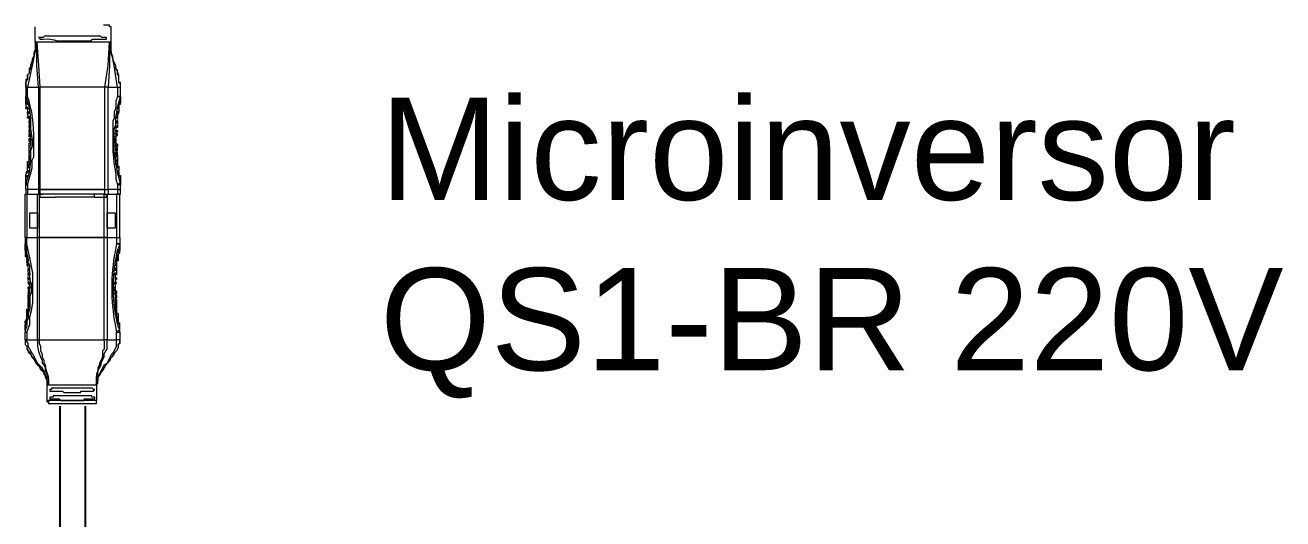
# Model space of a CAD drawing. Header units: millimetres. Extents: x 3165 to 8716, y -1118 to 2802.
# Drawn here: x 8199.3 to 8440.7, y 1160 to 1254.7 of the extents above; entities that cross this region are included whole.
import ezdxf

# ---------------------------------------------------------------- set-up
doc = ezdxf.new("R2010")
doc.units = ezdxf.units.MM
doc.linetypes.add('PDF_IMPORT', pattern=[1, 0.8, -0.2])
doc.layers.add('PDF_Geometry', color=7, linetype='Continuous', true_color=0x1f1916)
doc.styles.get("Standard").update_dxf_attribs({"font": 'arial.ttf'})

msp = doc.modelspace()

# ---------------------------------------------------------------- linework, layer by layer
for p, q in [((8205.96, 1181.59), (8205.96, 1113.74)), ((8210.87, 1117.98), (8210.87, 1181.58))]:
    msp.add_line(p, q)
at = {"layer": 'PDF_Geometry', "color": 0, "lineweight": 15}
for points in [[(8201.81, 1251.39), (8201.52, 1251.39), (8201.22, 1251.39), (8201.22, 1254.37)], [(8217.58, 1240.98), (8216.98, 1240.98), (8217.58, 1240.98), (8217.58, 1242.76), (8217.58, 1243.66), (8217.28, 1243.66), (8217.28, 1245.14), (8216.98, 1245.14), (8216.98, 1246.04), (8216.69, 1246.33), (8216.69, 1246.93), (8216.39, 1247.52), (8216.09, 1248.12), (8216.09, 1248.71), (8215.79, 1249.01), (8215.79, 1251.39), (8215.79, 1254.37), (8215.5, 1254.37), (8215.5, 1254.66), (8214.31, 1254.66)], [(8201.22, 1251.39), (8201.22, 1249.9), (8200.92, 1249.31), (8200.92, 1248.42), (8200.62, 1247.82), (8200.33, 1246.93), (8200.33, 1246.63), (8200.03, 1246.33), (8200.03, 1245.44), (8199.73, 1245.14), (8199.73, 1244.25), (8199.43, 1244.25), (8199.43, 1242.76), (8199.43, 1240.98), (8199.73, 1240.98), (8199.43, 1240.98)], [(8201.52, 1251.39), (8200.62, 1246.93), (8199.73, 1242.76), (8199.43, 1242.76), (8199.43, 1243.66), (8199.73, 1244.25), (8199.73, 1245.14)], [(8201.22, 1251.39), (8201.22, 1249.6), (8200.92, 1249.01), (8200.92, 1248.71), (8200.62, 1248.12), (8200.62, 1247.52), (8200.33, 1246.93), (8200.33, 1246.33), (8200.03, 1246.04), (8200.03, 1245.44), (8199.73, 1245.14)], [(8201.81, 1242.76), (8201.52, 1246.93), (8201.52, 1251.39), (8201.81, 1246.93), (8202.11, 1242.76), (8201.81, 1242.76), (8201.81, 1223.13), (8202.11, 1223.13), (8201.81, 1223.13), (8201.81, 1222.24)], [(8207.17, 1251.69), (8211.93, 1251.69), (8212.22, 1251.99), (8214.9, 1251.99), (8214.9, 1252.28), (8214.01, 1252.28), (8213.71, 1252.58), (8203, 1252.58), (8202.71, 1252.28), (8201.81, 1252.28), (8202.11, 1252.28), (8202.11, 1251.99), (8202.71, 1251.99)], [(8214.31, 1223.13), (8214.6, 1223.13), (8215.2, 1223.13), (8215.2, 1242.76), (8214.6, 1242.76), (8215.2, 1246.93), (8215.5, 1251.39), (8215.5, 1246.93), (8215.2, 1242.76)], [(8215.79, 1251.39), (8215.5, 1251.39), (8215.2, 1251.39)], [(8216.98, 1242.76), (8216.39, 1246.93), (8215.5, 1251.39)], [(8215.79, 1250.2), (8215.5, 1250.8), (8215.5, 1251.39)], [(8216.69, 1246.33), (8216.69, 1246.93), (8216.39, 1247.52)], [(8217.58, 1242.76), (8217.58, 1243.36), (8217.28, 1243.65)], [(8199.43, 1240.98), (8200.03, 1238.9), (8200.33, 1236.82), (8200.33, 1234.73), (8200.62, 1232.65), (8200.62, 1231.46), (8200.33, 1230.57), (8200.33, 1228.49), (8200.03, 1226.4), (8199.43, 1224.32), (8199.43, 1225.51)], [(8199.43, 1239.79), (8199.43, 1240.98), (8199.43, 1239.79), (8199.73, 1239.49), (8199.43, 1239.49), (8199.43, 1239.2), (8199.73, 1238.9), (8199.43, 1238.9)], [(8200.33, 1238.9), (8200.03, 1240.09), (8199.73, 1240.98), (8199.73, 1242.76), (8201.81, 1242.76)], [(8202.71, 1242.76), (8202.11, 1242.76), (8202.11, 1223.13)], [(8214.6, 1223.13), (8214.6, 1242.76), (8214.01, 1242.76)], [(8215.2, 1242.76), (8216.98, 1242.76), (8216.98, 1240.98), (8216.69, 1240.09), (8216.69, 1238.9), (8216.39, 1238), (8216.39, 1236.81), (8216.09, 1236.22), (8216.09, 1234.73)], [(8216.39, 1232.95), (8216.39, 1232.65), (8216.39, 1234.73), (8216.69, 1235.62), (8216.69, 1236.81), (8216.98, 1238.89), (8217.58, 1240.98), (8217.58, 1239.79)], [(8216.98, 1242.76), (8217.58, 1242.76)], [(8217.58, 1239.79), (8217.58, 1240.98)], [(8199.43, 1239.49), (8199.43, 1239.79)], [(8199.73, 1239.79), (8199.43, 1239.79)], [(8199.73, 1238.6), (8199.43, 1238.6), (8199.43, 1238.9)], [(8199.73, 1239.79), (8199.73, 1239.49)], [(8200.03, 1238.6), (8199.73, 1238.6), (8199.73, 1238.9), (8199.73, 1238.6), (8199.73, 1238.01)], [(8200.03, 1238.6), (8199.73, 1238.6)], [(8217.28, 1238.9), (8216.98, 1238.9)], [(8216.98, 1238.6), (8216.98, 1238.89)], [(8217.28, 1239.49), (8217.28, 1239.79)], [(8217.28, 1239.49), (8217.28, 1238.9)], [(8217.28, 1238.6), (8217.28, 1238)], [(8199.73, 1238.01), (8200.03, 1238.01), (8200.03, 1237.71), (8199.73, 1237.71)], [(8199.73, 1237.71), (8199.73, 1238)], [(8199.73, 1237.71), (8199.73, 1237.41), (8200.03, 1237.11), (8200.03, 1236.82), (8200.03, 1236.22)], [(8199.73, 1237.12), (8200.03, 1237.12), (8200.03, 1236.82), (8199.73, 1236.82)], [(8199.73, 1236.82), (8199.73, 1237.11)], [(8200.03, 1238.01), (8200.03, 1237.71)], [(8200.03, 1235.92), (8200.03, 1236.22)], [(8200.03, 1236.22), (8200.03, 1235.93)], [(8200.33, 1236.22), (8200.03, 1236.22)], [(8200.33, 1236.22), (8200.33, 1235.92)], [(8216.98, 1237.12), (8216.69, 1237.12)], [(8216.69, 1236.81), (8216.69, 1237.11)], [(8216.98, 1236.82), (8216.69, 1236.82)], [(8216.69, 1235.92), (8216.69, 1236.22)], [(8216.98, 1237.71), (8216.98, 1238)], [(8216.98, 1237.12), (8216.98, 1236.82), (8216.98, 1237.12)], [(8200.33, 1235.93), (8200.03, 1235.93)], [(8200.03, 1235.92), (8200.03, 1235.33)], [(8200.03, 1235.03), (8200.03, 1235.33)], [(8200.03, 1235.33), (8200.33, 1235.33), (8200.33, 1235.03), (8200.03, 1235.03)], [(8200.03, 1235.03), (8200.03, 1234.44)], [(8200.03, 1234.44), (8200.33, 1234.44), (8200.33, 1234.14), (8200.03, 1234.14)], [(8200.03, 1234.14), (8200.03, 1234.43)], [(8200.03, 1234.14), (8200.03, 1233.84)], [(8200.03, 1233.24), (8200.03, 1233.84)], [(8200.03, 1233.84), (8200.33, 1233.84), (8200.33, 1233.25), (8200.03, 1233.25)], [(8200.33, 1235.33), (8200.33, 1235.03)], [(8200.33, 1234.44), (8200.33, 1234.14)], [(8200.33, 1232.65), (8200.33, 1232.95), (8200.33, 1233.25), (8200.33, 1233.84)], [(8216.39, 1233.24), (8216.39, 1233.84)], [(8216.69, 1233.84), (8216.39, 1233.84)], [(8216.69, 1235.03), (8216.69, 1235.32)], [(8216.69, 1234.13), (8216.69, 1234.43)], [(8200.03, 1232.35), (8200.03, 1232.65), (8200.03, 1232.95)], [(8200.03, 1232.95), (8200.33, 1232.95), (8200.33, 1232.65), (8200.33, 1232.36), (8200.03, 1232.36)], [(8200.33, 1232.65), (8200.03, 1232.65)], [(8200.03, 1231.46), (8200.03, 1232.06)], [(8200.03, 1232.06), (8200.33, 1232.06), (8200.33, 1231.46), (8200.03, 1231.46)], [(8200.03, 1231.16), (8200.03, 1231.46)], [(8200.03, 1231.17), (8200.33, 1231.17), (8200.33, 1230.57), (8200.03, 1230.57)], [(8200.03, 1230.57), (8200.03, 1231.16)], [(8200.62, 1232.65), (8200.33, 1232.65), (8200.33, 1232.35), (8200.33, 1232.06), (8200.33, 1231.46)], [(8200.33, 1231.16), (8200.33, 1230.57)], [(8216.69, 1233.25), (8216.39, 1233.25)], [(8216.39, 1232.95), (8216.69, 1232.95)], [(8217.58, 1225.51), (8217.58, 1224.32), (8216.98, 1226.4), (8216.39, 1230.57), (8216.39, 1232.65), (8216.39, 1232.35)], [(8216.69, 1232.36), (8216.39, 1232.36)], [(8216.69, 1232.06), (8216.39, 1232.06)], [(8216.39, 1231.46), (8216.39, 1232.05)], [(8216.69, 1231.46), (8216.39, 1231.46)], [(8216.69, 1230.57), (8216.69, 1231.16)], [(8199.43, 1224.02), (8199.43, 1224.32), (8199.73, 1224.32), (8199.73, 1224.02), (8200.03, 1225.21), (8200.33, 1226.1), (8200.62, 1227.3), (8200.62, 1228.78), (8200.92, 1229.38), (8200.92, 1230.57)], [(8199.73, 1227.59), (8199.73, 1227.89), (8200.03, 1227.89), (8200.03, 1228.49), (8200.03, 1228.78)], [(8200.03, 1230.27), (8200.03, 1230.57)], [(8200.03, 1229.67), (8200.03, 1230.27)], [(8200.03, 1230.27), (8200.33, 1230.27), (8200.33, 1229.68), (8200.03, 1229.68)], [(8200.03, 1229.38), (8200.03, 1229.68)], [(8200.03, 1228.78), (8200.03, 1229.38)], [(8200.03, 1229.38), (8200.03, 1228.79)], [(8200.33, 1229.38), (8200.03, 1229.38)], [(8200.33, 1228.79), (8200.03, 1228.79)], [(8200.33, 1230.27), (8200.33, 1229.68)], [(8200.33, 1229.38), (8200.33, 1228.78)], [(8216.69, 1229.67), (8216.69, 1230.27)], [(8216.69, 1228.78), (8216.69, 1229.38)], [(8199.43, 1226.4), (8199.73, 1226.7)], [(8199.43, 1225.81), (8199.43, 1226.11), (8199.73, 1226.4), (8200.03, 1226.7)], [(8199.73, 1226.7), (8199.73, 1226.41), (8199.43, 1226.41)], [(8199.73, 1228.49), (8200.03, 1228.49), (8200.03, 1227.89), (8199.73, 1227.89)], [(8199.73, 1227.89), (8199.73, 1228.48)], [(8199.73, 1227.3), (8199.73, 1227.59)], [(8199.73, 1227.59), (8200.03, 1227.59), (8200.03, 1227.3), (8199.73, 1227.3)], [(8199.73, 1226.7), (8199.73, 1227.3)], [(8200.03, 1226.7), (8199.73, 1226.7)], [(8200.03, 1227.59), (8200.03, 1227.3)], [(8216.98, 1228.49), (8216.69, 1228.49)], [(8216.69, 1227.89), (8216.69, 1228.48)], [(8216.98, 1227.89), (8216.69, 1227.89)], [(8216.98, 1227.29), (8216.98, 1227.59)], [(8216.98, 1226.4), (8216.98, 1226.7)], [(8217.28, 1226.41), (8216.98, 1226.41)], [(8217.28, 1227.3), (8217.28, 1226.7)], [(8217.28, 1226.4), (8217.28, 1225.81)], [(8199.43, 1225.21), (8199.43, 1225.51), (8199.43, 1225.81)], [(8199.43, 1225.81), (8199.73, 1225.81), (8199.73, 1225.51), (8199.43, 1225.51)], [(8199.73, 1225.51), (8199.43, 1225.51)], [(8199.43, 1224.03), (8199.43, 1225.22)], [(8199.73, 1225.81), (8199.73, 1225.51)], [(8216.69, 1226.1), (8216.69, 1225.21), (8216.98, 1224.02), (8216.98, 1223.13), (8215.2, 1223.13)], [(8216.98, 1223.13), (8217.58, 1223.13), (8217.58, 1224.02)], [(8217.28, 1225.51), (8217.28, 1225.81)], [(8217.58, 1225.51), (8217.58, 1225.21)], [(8217.58, 1224.03), (8217.58, 1225.22)], [(8201.81, 1223.13), (8199.73, 1223.13), (8199.43, 1223.13), (8199.43, 1222.24), (8199.73, 1222.24), (8201.81, 1222.24), (8202.11, 1222.24), (8202.71, 1222.24)], [(8199.58, 1222.24), (8201.66, 1222.24)], [(8201.81, 1223.13), (8199.73, 1223.13)], [(8199.73, 1223.13), (8199.73, 1222.24)], [(8201.96, 1213.91), (8201.66, 1213.91), (8201.66, 1222.24), (8201.96, 1222.24)], [(8202.55, 1222.24), (8201.96, 1222.24), (8201.96, 1213.91), (8202.55, 1213.91)], [(8202.11, 1223.13), (8203, 1223.13)], [(8202.71, 1223.13), (8202.11, 1223.13), (8202.11, 1222.24), (8202.11, 1221.64), (8204.19, 1221.64), (8205.09, 1221.64)], [(8212.52, 1222.24), (8212.52, 1221.64), (8214.9, 1221.64), (8214.9, 1222.24)], [(8214.01, 1223.13), (8214.6, 1223.13)], [(8214.15, 1213.91), (8214.45, 1213.91), (8214.45, 1222.24), (8214.15, 1222.24)], [(8214.31, 1222.24), (8214.6, 1222.24), (8215.2, 1222.24), (8216.98, 1222.24)], [(8214.45, 1222.24), (8215.05, 1222.24), (8215.05, 1213.91), (8214.45, 1213.91)], [(8214.6, 1222.24), (8214.6, 1223.13), (8215.2, 1223.13), (8215.2, 1222.24)], [(8215.05, 1222.24), (8216.83, 1222.24)], [(8200.17, 1204.39), (8200.47, 1204.39), (8200.47, 1204.99), (8200.17, 1205.88), (8200.17, 1208.56), (8199.88, 1209.15), (8199.88, 1210.05), (8199.58, 1210.94), (8199.58, 1211.83), (8199.28, 1212.72), (8199.28, 1211.53), (8199.28, 1210.94), (8199.58, 1210.94)], [(8200.47, 1204.39), (8200.47, 1203.5), (8200.17, 1202.61), (8200.17, 1200.23), (8199.88, 1199.33), (8199.88, 1198.44), (8199.58, 1197.85), (8199.58, 1196.96), (8199.28, 1196.06), (8199.28, 1195.77), (8199.58, 1195.77), (8200.17, 1197.25), (8200.17, 1198.74), (8200.47, 1199.93), (8200.77, 1201.42), (8200.77, 1207.07), (8200.17, 1210.04), (8199.88, 1211.53), (8199.58, 1212.72), (8199.28, 1212.72)], [(8199.28, 1211.53), (8199.28, 1212.72)], [(8199.58, 1213.91), (8201.66, 1213.91)], [(8199.58, 1213.91), (8201.66, 1213.91)], [(8201.96, 1194.28), (8201.66, 1194.28), (8201.66, 1213.91), (8201.96, 1213.91)], [(8202.55, 1213.91), (8201.96, 1213.91), (8201.96, 1194.28), (8202.55, 1194.28)], [(8213.86, 1194.28), (8214.45, 1194.28), (8214.45, 1213.91), (8214.15, 1213.91)], [(8214.45, 1213.91), (8215.05, 1213.91), (8215.05, 1194.28), (8214.45, 1194.28)], [(8216.83, 1213.91), (8217.42, 1213.91), (8217.42, 1212.72), (8216.83, 1212.72), (8217.42, 1212.72), (8217.13, 1211.83)], [(8217.42, 1212.72), (8217.42, 1211.53), (8217.13, 1211.53), (8217.13, 1210.94), (8217.13, 1210.64), (8216.83, 1210.04), (8217.13, 1210.04), (8217.13, 1209.74), (8216.83, 1209.74)], [(8217.42, 1210.94), (8217.42, 1211.53), (8217.42, 1212.72)], [(8199.58, 1210.64), (8199.28, 1210.94)], [(8199.58, 1210.05), (8199.88, 1210.05), (8199.58, 1210.64), (8199.28, 1210.64), (8199.28, 1210.34), (8199.58, 1210.05), (8199.58, 1210.64)], [(8199.58, 1209.75), (8199.58, 1210.04)], [(8199.88, 1209.75), (8199.88, 1209.45), (8199.88, 1209.75), (8199.58, 1209.75), (8199.58, 1209.45), (8199.88, 1209.45)], [(8199.88, 1208.85), (8199.58, 1209.15), (8199.58, 1209.45)], [(8217.13, 1209.45), (8216.83, 1209.45), (8216.83, 1209.74), (8216.83, 1209.45), (8216.83, 1208.85), (8216.83, 1208.55), (8216.83, 1207.96), (8216.53, 1207.96)], [(8216.83, 1210.64), (8217.13, 1210.64), (8217.13, 1210.05)], [(8216.83, 1210.64), (8216.83, 1210.04)], [(8217.13, 1211.53), (8217.13, 1210.94), (8217.42, 1210.94)], [(8217.13, 1209.75), (8217.13, 1209.45)], [(8199.88, 1208.86), (8199.88, 1208.56), (8199.88, 1208.86), (8199.58, 1208.86), (8199.58, 1208.56), (8199.88, 1208.56)], [(8199.88, 1207.66), (8200.17, 1207.66), (8200.17, 1207.96), (8199.88, 1207.96)], [(8199.88, 1207.96), (8199.88, 1207.66), (8199.88, 1207.96)], [(8200.17, 1207.07), (8200.17, 1206.77), (8200.17, 1207.07), (8199.88, 1207.07), (8199.88, 1206.77), (8200.17, 1206.77)], [(8216.53, 1208.86), (8216.83, 1208.86), (8216.83, 1208.56), (8216.53, 1208.56)], [(8216.53, 1208.85), (8216.53, 1208.55)], [(8216.53, 1207.66), (8216.83, 1207.66), (8216.83, 1207.07), (8216.53, 1207.07)], [(8216.83, 1206.77), (8216.53, 1206.77), (8216.53, 1207.07), (8216.53, 1206.77), (8216.53, 1206.18), (8216.53, 1205.88), (8216.53, 1205.28)], [(8216.83, 1207.96), (8216.83, 1207.66)], [(8216.83, 1207.07), (8216.83, 1206.77)], [(8200.17, 1206.18), (8200.17, 1205.88), (8200.17, 1206.18), (8199.88, 1206.18), (8199.88, 1205.88), (8200.17, 1205.88)], [(8200.17, 1205.29), (8200.17, 1204.99), (8200.17, 1205.29), (8199.88, 1205.29), (8199.88, 1204.99), (8200.17, 1204.99)], [(8200.17, 1204.39), (8200.17, 1204.99)], [(8216.83, 1205.29), (8216.53, 1204.99), (8216.23, 1204.99)], [(8216.23, 1205.29), (8216.53, 1205.29)], [(8216.23, 1205.28), (8216.23, 1204.98)], [(8216.23, 1204.09), (8216.23, 1204.39), (8216.23, 1204.99)], [(8216.83, 1206.18), (8216.53, 1206.18), (8216.53, 1205.88), (8216.83, 1205.88)], [(8216.83, 1205.29), (8216.53, 1205.29), (8216.53, 1204.99)], [(8216.53, 1204.98), (8216.53, 1204.39)], [(8216.83, 1206.18), (8216.83, 1205.88)], [(8200.17, 1203.2), (8200.17, 1203.8), (8199.88, 1203.8), (8199.88, 1203.2), (8200.17, 1203.2), (8200.17, 1203.8), (8200.17, 1204.1), (8200.17, 1204.39), (8199.88, 1204.39), (8200.17, 1204.39), (8200.17, 1204.1), (8199.88, 1204.1), (8199.88, 1204.39)], [(8200.17, 1202.9), (8200.17, 1202.31), (8200.17, 1202.9), (8199.88, 1202.9), (8199.88, 1202.31), (8200.17, 1202.31)], [(8216.23, 1203.5), (8216.23, 1204.39), (8216.53, 1204.39)], [(8216.23, 1204.1), (8216.53, 1204.1)], [(8216.23, 1203.8), (8216.53, 1203.8), (8216.83, 1203.5), (8216.83, 1203.2)], [(8216.23, 1203.8), (8216.23, 1203.2)], [(8216.23, 1203.2), (8216.53, 1203.2)], [(8216.53, 1204.09), (8216.53, 1203.8)], [(8216.53, 1203.8), (8216.53, 1203.2), (8216.83, 1203.2)], [(8216.53, 1203.2), (8216.53, 1202.9), (8216.53, 1202.31), (8216.53, 1202.01), (8216.53, 1201.42)], [(8216.83, 1202.9), (8216.83, 1202.31), (8216.53, 1202.31)], [(8216.83, 1202.9), (8216.53, 1202.9), (8216.53, 1202.31)], [(8199.58, 1199.33), (8199.58, 1199.63), (8199.88, 1199.63), (8199.88, 1200.23), (8199.88, 1199.63), (8199.58, 1199.63), (8199.58, 1200.23), (8199.88, 1200.23)], [(8200.17, 1202.01), (8200.17, 1201.42), (8200.17, 1202.01), (8199.88, 1202.01), (8199.88, 1201.42), (8200.17, 1201.42)], [(8199.88, 1200.53), (8200.17, 1200.53), (8200.17, 1201.12), (8199.88, 1201.12), (8199.88, 1200.53), (8199.88, 1201.12)], [(8216.83, 1202.01), (8216.53, 1202.01), (8216.53, 1201.41), (8216.83, 1201.41)], [(8216.53, 1201.12), (8216.53, 1200.52)], [(8216.83, 1201.12), (8216.53, 1201.12), (8216.53, 1200.52), (8216.83, 1200.52)], [(8216.53, 1200.23), (8216.83, 1200.23), (8216.83, 1199.63), (8216.53, 1199.63)], [(8216.53, 1200.23), (8216.53, 1199.63)], [(8216.83, 1202.01), (8216.83, 1201.42)], [(8216.83, 1201.42), (8216.83, 1201.12)], [(8216.83, 1201.12), (8216.83, 1200.53)], [(8216.83, 1200.52), (8216.83, 1200.23)], [(8216.83, 1200.22), (8216.83, 1199.63)], [(8199.28, 1197.55), (8199.28, 1197.85), (8199.58, 1197.85), (8199.88, 1198.44)], [(8199.58, 1197.25), (8199.28, 1197.25), (8199.58, 1197.55), (8199.28, 1197.55), (8199.28, 1197.25), (8199.28, 1195.77)], [(8199.58, 1198.44), (8199.58, 1198.74)], [(8199.58, 1198.44), (8199.88, 1198.44)], [(8199.58, 1197.25), (8199.58, 1197.55)], [(8199.88, 1198.74), (8199.88, 1199.33)], [(8216.83, 1199.63), (8216.83, 1199.33), (8216.83, 1198.74)], [(8217.13, 1199.33), (8216.83, 1199.33), (8216.83, 1198.74), (8217.13, 1198.74)], [(8217.13, 1198.74), (8217.13, 1198.44), (8216.83, 1198.44), (8216.83, 1197.85)], [(8217.13, 1198.44), (8217.13, 1197.85), (8216.83, 1197.85)], [(8216.83, 1198.44), (8217.13, 1197.85), (8217.13, 1197.55), (8217.13, 1197.25), (8217.13, 1197.55), (8217.42, 1197.55)], [(8217.13, 1199.33), (8217.13, 1198.74)], [(8217.42, 1195.77), (8217.42, 1197.25), (8217.42, 1197.55)], [(8199.28, 1196.06), (8199.28, 1197.25)], [(8199.28, 1196.06), (8199.28, 1195.76)], [(8212.96, 1185.65), (8212.96, 1187.14), (8213.26, 1187.73), (8213.26, 1188.33), (8213.56, 1188.92), (8213.86, 1189.52), (8213.86, 1189.81), (8214.15, 1190.41), (8214.45, 1191.01), (8214.45, 1191.6), (8214.75, 1192.2), (8215.05, 1192.49), (8215.05, 1194.28), (8216.83, 1194.28), (8216.83, 1195.77), (8217.42, 1195.77), (8217.42, 1194.28), (8216.83, 1194.28)], [(8217.42, 1195.76), (8217.42, 1196.06), (8217.42, 1197.25), (8217.13, 1197.25)], [(8199.28, 1194.28), (8199.28, 1193.39), (8199.58, 1193.09), (8199.58, 1192.79), (8199.88, 1192.2), (8200.17, 1191.9), (8200.47, 1191.3), (8200.47, 1191.01), (8201.36, 1190.11), (8201.66, 1189.52), (8201.96, 1189.22), (8202.25, 1188.63), (8202.85, 1188.03), (8202.85, 1187.73), (8203.15, 1187.44), (8203.15, 1187.14), (8203.44, 1186.54), (8203.44, 1185.65)], [(8201.96, 1194.28), (8201.96, 1193.68), (8202.25, 1193.09), (8202.25, 1192.2), (8202.55, 1191.6), (8202.55, 1191.01), (8202.85, 1190.41), (8202.85, 1189.82), (8203.15, 1189.52)], [(8214.45, 1194.28), (8214.45, 1192.49), (8214.15, 1192.2), (8214.15, 1191.01), (8213.86, 1190.41), (8213.56, 1189.82), (8213.56, 1189.52), (8213.26, 1188.92), (8213.26, 1188.33), (8212.96, 1187.73), (8212.96, 1185.65), (8213.26, 1185.95), (8213.26, 1187.14), (8213.56, 1187.44), (8213.86, 1188.03), (8214.15, 1188.33), (8214.15, 1188.63), (8214.45, 1188.92), (8214.75, 1189.52)], [(8217.42, 1194.28), (8217.42, 1193.68), (8217.13, 1193.38), (8217.13, 1192.79), (8216.83, 1192.19), (8216.23, 1191.6), (8215.94, 1191), (8215.64, 1190.71), (8215.34, 1190.41), (8215.05, 1189.81), (8214.75, 1189.52), (8214.45, 1188.92), (8214.15, 1188.33), (8213.56, 1187.73), (8213.56, 1187.43), (8213.26, 1187.14), (8213.26, 1186.54), (8212.96, 1186.24), (8212.96, 1185.65), (8212.96, 1186.54), (8213.26, 1186.84), (8213.26, 1187.43), (8213.56, 1187.73), (8213.86, 1188.33), (8214.45, 1189.52), (8215.05, 1189.81), (8215.34, 1190.41), (8215.94, 1191.6), (8216.23, 1191.9), (8216.53, 1192.49), (8216.83, 1193.09), (8216.83, 1194.28)], [(8216.23, 1191.3), (8216.53, 1191.9), (8216.83, 1192.2)], [(8203.44, 1185.65), (8203.44, 1182.68), (8203.44, 1182.38), (8203.74, 1182.38)], [(8203.44, 1185.65), (8203.74, 1185.65)], [(8203.74, 1186.84), (8203.74, 1185.65), (8204.04, 1185.65)], [(8212.67, 1185.65), (8212.96, 1185.65)], [(8212.96, 1185.65), (8212.96, 1182.68), (8212.67, 1182.68)], [(8204.93, 1185.05), (8204.34, 1185.05), (8204.34, 1184.76), (8204.04, 1184.76), (8204.04, 1184.46), (8206.42, 1184.46), (8206.72, 1184.16), (8207.31, 1184.16)], [(8204.93, 1183.57), (8204.63, 1183.57), (8204.63, 1183.27), (8204.04, 1183.27), (8204.04, 1182.97), (8205.82, 1182.97), (8206.12, 1182.68), (8207.61, 1182.68)], [(8208.8, 1185.05), (8208.2, 1185.05)], [(8209.39, 1184.16), (8209.99, 1184.16), (8209.99, 1184.46), (8210.29, 1184.46)], [(8209.99, 1182.68), (8210.58, 1182.68), (8210.58, 1182.97), (8210.88, 1182.97)], [(8212.37, 1182.97), (8212.67, 1182.97), (8212.67, 1183.27), (8212.07, 1183.27), (8212.07, 1183.57), (8211.77, 1183.57)], [(8212.37, 1184.46), (8212.67, 1184.76), (8212.37, 1184.76), (8212.07, 1185.05)], [(8203.74, 1182.68), (8203.44, 1182.68)], [(8203.74, 1182.68), (8203.74, 1182.08), (8204.04, 1182.08)], [(8207.61, 1182.08), (8208.2, 1182.08), (8208.5, 1182.08)], [(8212.37, 1182.08), (8212.67, 1182.08), (8212.96, 1182.08), (8212.96, 1182.68)], [(8212.67, 1182.08), (8212.96, 1182.08), (8212.96, 1182.68)]]:
    msp.add_lwpolyline(points, dxfattribs=at)
for points in [[(8217.28, 1238.9), (8217.28, 1238.6), (8216.98, 1238.6), (8217.28, 1238.6)], [(8217.58, 1239.79), (8217.28, 1239.79), (8217.28, 1239.5), (8217.58, 1239.5)], [(8216.98, 1236.22), (8216.69, 1236.22), (8216.69, 1235.93), (8216.98, 1235.93)], [(8217.28, 1238.01), (8216.98, 1238.01), (8216.98, 1237.71), (8217.28, 1237.71)], [(8216.98, 1235.33), (8216.98, 1235.03), (8216.69, 1235.03), (8216.69, 1235.33)], [(8216.98, 1234.44), (8216.98, 1234.14), (8216.69, 1234.14), (8216.69, 1234.44)], [(8216.98, 1233.84), (8216.69, 1233.84), (8216.69, 1233.25), (8216.98, 1233.55)], [(8216.69, 1232.95), (8216.69, 1232.65), (8216.69, 1232.36), (8216.69, 1232.65)], [(8216.69, 1232.06), (8216.98, 1231.76), (8216.98, 1231.46), (8216.69, 1231.46)], [(8216.98, 1231.17), (8216.69, 1231.17), (8216.69, 1230.57), (8216.98, 1230.57)], [(8216.98, 1230.27), (8216.69, 1230.27), (8216.69, 1229.68), (8216.98, 1229.68)], [(8216.98, 1229.38), (8216.98, 1228.79), (8216.69, 1228.79), (8216.69, 1229.38)], [(8216.98, 1228.49), (8216.98, 1227.89)], [(8217.28, 1227.6), (8217.28, 1227.3), (8216.98, 1227.3), (8216.98, 1227.6)], [(8217.28, 1226.7), (8216.98, 1226.7), (8217.28, 1226.41)], [(8199.73, 1223.13), (8199.43, 1223.13), (8199.43, 1224.02), (8199.73, 1224.02)], [(8217.58, 1224.02), (8216.98, 1224.02), (8217.28, 1224.02), (8217.28, 1224.32), (8217.58, 1224.32)], [(8217.58, 1225.81), (8217.58, 1225.51), (8217.28, 1225.51), (8217.28, 1225.81)], [(8199.58, 1213.91), (8199.28, 1213.91), (8199.28, 1222.24), (8199.58, 1222.24)], [(8217.42, 1213.91), (8217.42, 1222.24), (8216.83, 1222.24), (8216.83, 1213.91)], [(8217.58, 1222.24), (8217.58, 1223.13), (8216.98, 1223.13), (8216.98, 1222.24)], [(8201.66, 1218.67), (8201.66, 1215.7), (8200.17, 1215.7), (8200.17, 1218.67)], [(8215.05, 1215.7), (8215.05, 1218.67), (8216.53, 1218.67), (8216.53, 1215.7)], [(8199.28, 1213.91), (8199.28, 1212.72), (8199.58, 1212.72), (8199.58, 1213.91)], [(8199.58, 1211.53), (8199.28, 1211.53), (8199.58, 1210.94)], [(8216.53, 1207.66), (8216.53, 1207.96)], [(8216.53, 1204.1), (8216.53, 1204.39)], [(8199.58, 1197.85), (8199.58, 1198.44), (8199.28, 1197.85)], [(8199.88, 1198.74), (8199.58, 1198.74), (8199.58, 1199.34), (8199.88, 1199.34)], [(8217.42, 1194.28), (8217.42, 1193.68), (8217.13, 1193.39), (8217.13, 1193.09), (8217.13, 1193.39), (8217.42, 1193.68)]]:
    msp.add_lwpolyline(points, close=True, dxfattribs=at)
at = {"layer": 'PDF_Geometry', "color": 0, "linetype": 'PDF_IMPORT', "lineweight": 15, "ltscale": 0.005639}
msp.add_lwpolyline([(8216.98, 1237.71), (8216.98, 1235.33)], dxfattribs=at)
at = {"layer": 'PDF_Geometry', "color": 0, "linetype": 'PDF_IMPORT', "lineweight": 15, "ltscale": 0.005625}
for points in [[(8216.69, 1235.03), (8216.69, 1230.27)], [(8199.88, 1205.28), (8199.88, 1208.56)]]:
    msp.add_lwpolyline(points, dxfattribs=at)
at = {"layer": 'PDF_Geometry', "color": 0, "linetype": 'PDF_IMPORT', "lineweight": 15, "ltscale": 0.002819}
for points in [[(8216.98, 1229.67), (8216.98, 1227.59)], [(8199.88, 1200.23), (8199.88, 1203.2)]]:
    msp.add_lwpolyline(points, dxfattribs=at)
at = {"layer": 'PDF_Geometry', "color": 0, "lineweight": 15}
for points in [[(8215.05, 1213.91), (8216.83, 1213.91), (8216.83, 1212.72), (8216.53, 1211.23, 0.089754), (8216.53, 1197.25), (8216.83, 1195.77), (8217.13, 1195.77), (8217.13, 1196.06), (8217.42, 1196.06), (8217.13, 1196.96)], [(8199.28, 1194.28), (8199.28, 1193.38), (8199.58, 1193.09), (8199.58, 1192.49), (8199.88, 1192.19), (8199.88, 1191.9), (8200.17, 1191.6), (8200.77, 1191), (8201.06, 1190.41), (8201.36, 1189.81), (8202.25, 1188.92), (8202.55, 1188.33), (8203.15, 1187.73), (8203.15, 1187.14), (8203.44, 1186.84), (8203.44, 1185.95), (8203.74, 1185.65), (8203.74, 1186.24), (8203.44, 1186.54), (8203.44, 1186.84), (8203.15, 1187.43), (8203.15, 1187.73), (8202.85, 1188.33), (8202.55, 1188.92), (8201.96, 1189.52), (8201.66, 1189.81), (8201.36, 1190.41), (8201.06, 1191), (8200.77, 1191.6), (8200.47, 1191.9), (8200.17, 1192.49), (8199.88, 1193.09), (8199.88, 1193.68), (8199.58, 1193.98), (8199.58, 1194.28), (8199.28, 1194.28), (8199.28, 1195.77), (8199.58, 1195.77), (8199.58, 1194.28), (8201.66, 1194.28), (8201.66, 1193.09, 0.099258), (8202.55, 1190.41), (8202.55, 1189.81), (8202.85, 1189.52), (8203.15, 1188.92), (8203.15, 1188.33), (8203.44, 1187.73), (8203.44, 1187.14), (8203.74, 1186.84), (8203.74, 1185.65)]]:
    msp.add_lwpolyline(points, format="xyb", dxfattribs=at)
for points in [[(8215.2, 1251.39), (8210.74, 1251.39), (8206.28, 1251.39), (8201.81, 1251.39)], [(8202.71, 1251.99), (8205.1, 1252.16), (8204.53, 1251.51), (8207.17, 1251.69)], [(8216.39, 1247.52), (8216.05, 1248.44), (8215.7, 1249.19), (8215.79, 1250.2)], [(8217.28, 1243.65), (8217.33, 1244.56), (8217.18, 1245.64), (8216.69, 1246.33)], [(8214.01, 1242.76), (8210.24, 1242.76), (8206.47, 1242.76), (8202.71, 1242.76)], [(8200.92, 1230.57), (8200.94, 1233.11), (8200.99, 1236.48), (8200.33, 1238.9)], [(8216.09, 1234.73), (8216.07, 1231.85), (8216.03, 1228.91), (8216.69, 1226.1)], [(8214.15, 1222.24), (8210.29, 1222.24), (8206.42, 1222.24), (8202.55, 1222.24)], [(8214.31, 1223.13), (8210.44, 1223.13), (8206.57, 1223.13), (8202.71, 1223.13)], [(8214.31, 1222.24), (8210.44, 1222.24), (8206.57, 1222.24), (8202.71, 1222.24)], [(8203, 1223.13), (8206.67, 1223.13), (8210.34, 1223.13), (8214.01, 1223.13)], [(8212.5, 1221.65), (8209.84, 1221.64), (8207.47, 1221.64), (8205.09, 1221.64)], [(8214.15, 1213.91), (8210.29, 1213.91), (8206.42, 1213.91), (8202.55, 1213.91)], [(8202.55, 1213.91), (8206.42, 1213.91), (8210.29, 1213.91), (8214.15, 1213.91)], [(8216.23, 1204.99), (8216.2, 1206.61), (8216.69, 1210.26), (8217.13, 1211.83)], [(8217.13, 1196.96), (8216.66, 1198.39), (8216.2, 1201.99), (8216.23, 1203.5)], [(8202.55, 1194.28), (8206.32, 1194.28), (8210.09, 1194.28), (8213.86, 1194.28)], [(8214.75, 1189.52), (8216.59, 1191.21), (8214.81, 1190), (8216.23, 1191.3)], [(8203.15, 1189.52), (8203.12, 1188.59), (8203.64, 1187.74), (8203.74, 1186.84)], [(8204.04, 1185.65), (8206.92, 1185.65), (8209.79, 1185.65), (8212.67, 1185.65)], [(8208.2, 1185.05), (8207.11, 1185.05), (8206.02, 1185.05), (8204.93, 1185.05)], [(8211.77, 1183.57), (8209.49, 1183.57), (8207.21, 1183.57), (8204.93, 1183.57)], [(8207.31, 1184.16), (8208.01, 1184.16), (8208.7, 1184.16), (8209.39, 1184.16)], [(8212.07, 1185.05), (8210.98, 1185.05), (8209.89, 1185.05), (8208.8, 1185.05)], [(8210.29, 1184.46), (8210.98, 1184.46), (8211.67, 1184.46), (8212.37, 1184.46)], [(8210.88, 1182.97), (8211.38, 1182.97), (8211.87, 1182.97), (8212.37, 1182.97)], [(8212.67, 1182.68), (8209.69, 1182.68), (8206.72, 1182.68), (8203.74, 1182.68)], [(8204.04, 1182.08), (8205.23, 1182.08), (8206.42, 1182.08), (8207.61, 1182.08)], [(8207.61, 1182.68), (8208.4, 1182.68), (8209.2, 1182.68), (8209.99, 1182.68)], [(8208.5, 1182.08), (8209.79, 1182.08), (8211.08, 1182.08), (8212.37, 1182.08)]]:
    msp.add_open_spline(points, degree=3, dxfattribs=at)

# ---------------------------------------------------------------- texts
at = {"insert": (8267.36, 1240.73), "char_height": 19.5956, "attachment_point": 1}
msp.add_mtext_dynamic_manual_height_columns('Microinversor \\PQS1-BR 220V', width=308.2095, gutter_width=12.5, heights=[64.45], dxfattribs=at)

doc.saveas('drawing.dxf')
